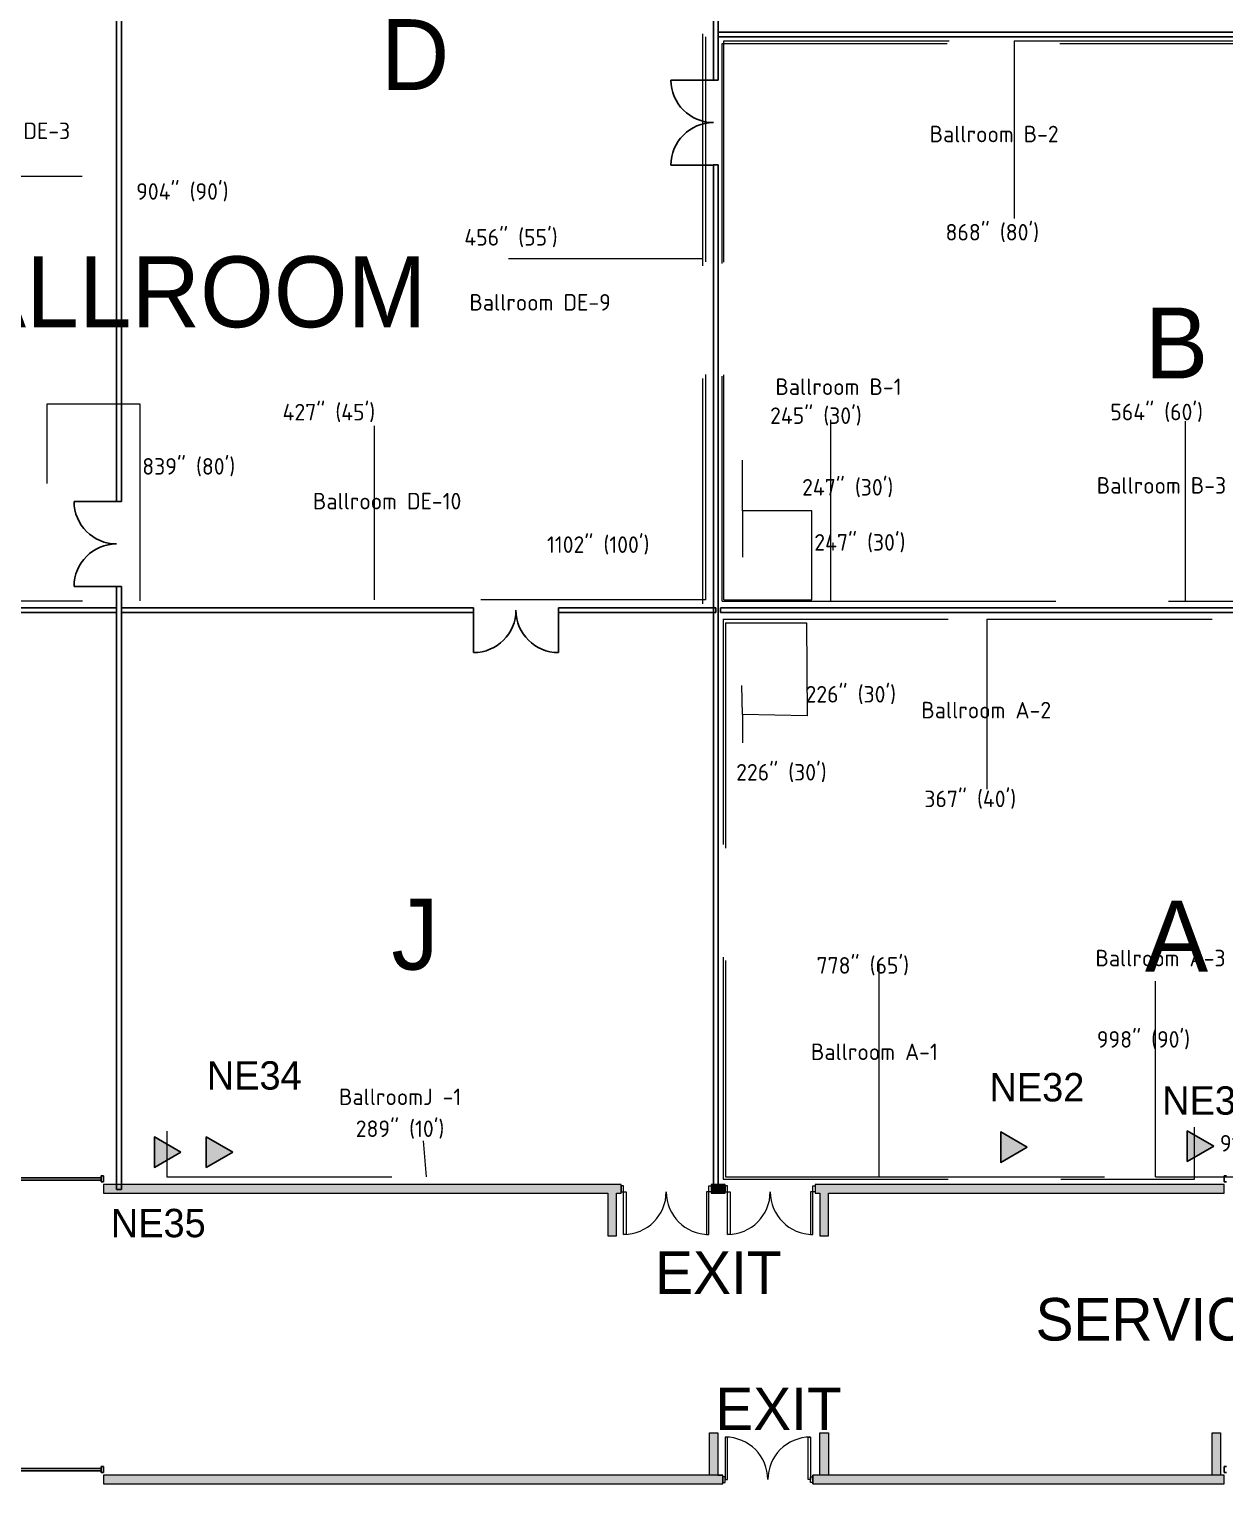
# Model space of a CAD drawing. Header units: inches. Extents: x 619 to 4401, y -2787 to -96.
# Drawn here: x 2310 to 3322, y -2747 to -1516 of the extents above; entities that cross this region are included whole.
import ezdxf
from ezdxf.enums import TextEntityAlignment as Align

# ---------------------------------------------------------------- set-up
doc = ezdxf.new("R2010")
doc.units = ezdxf.units.IN
doc.header["$LTSCALE"] = 100
doc.header["$MEASUREMENT"] = 0
doc.linetypes.add('DASHED', pattern=[19.05, 12.7, -6.35])
doc.linetypes.add('DASHEDTINY', pattern=[2.8575, 1.905, -0.9525])
for name, color, linetype, lineweight, true_color in [('AP-Name', 176, 'CONTINUOUS', 18, 0x000080), ('bldg_airwall_text', 176, 'CONTINUOUS', 25, 0x000080), ('bldg_text1', 96, 'CONTINUOUS', 25, 0x008000), ('WIRE RUN', 200, 'DASHEDTINY', 13, 0xaa00ff)]:
    doc.layers.add(name, color=color, linetype=linetype, lineweight=lineweight, true_color=true_color)
for name, color, linetype, lineweight in [('bldg_airwall', 52, 'DASHED', 25), ('bldg_doors', 7, 'CONTINUOUS', 13), ('bldg_text90', 94, 'CONTINUOUS', 25), ('bldg_wallint', 7, 'CONTINUOUS', 13), ('bldg_wallintsol', 7, 'CONTINUOUS', 13), ('data_jack', 110, 'CONTINUOUS', 25), ('LENGTH', 4, 'CONTINUOUS', 18)]:
    doc.layers.add(name, color=color, linetype=linetype, lineweight=lineweight)
doc.layers.add('bldg_doors_service', color=7, linetype='CONTINUOUS')
doc.styles.add('bldgtx36', font='bldgtx36')
doc.styles.add('iso3098', font='iso3098')
doc.styles.add('showtx24', font='showtx24')

msp = doc.modelspace()

# ---------------------------------------------------------------- hatches: boundary and pattern name
at = {"layer": 'bldg_wallintsol'}
for points in [[(2811.5, -2493.7), (2803.8, -2493.7), (2373.5, -2493.7), (2373.5, -2501), (2800.2, -2501), (2800.2, -2537), (2807.5, -2537), (2807.5, -2501), (2811.5, -2501)], [(2899.5, -2493.7), (2887.5, -2493.7), (2887.5, -2501), (2899.5, -2501)], [(3321.5, -2493.7), (2983.1, -2493.7), (2975.5, -2493.7), (2975.5, -2501), (2979.5, -2501), (2979.5, -2537), (2986.7, -2537), (2986.7, -2501), (3321.5, -2501)], [(2893.2, -2703.7), (2886, -2703.7), (2886, -2739.7), (2893.2, -2739.7)], [(2986.7, -2703.7), (2979.5, -2703.7), (2979.5, -2739.7), (2986.7, -2739.7)], [(3318.6, -2703.7), (3311.4, -2703.7), (3311.4, -2739.7), (3318.6, -2739.7)], [(2897.5, -2739.7), (2373.5, -2739.7), (2373.5, -2747), (2897.5, -2747)], [(3321.5, -2739.7), (2973.5, -2739.7), (2973.5, -2747), (3321.5, -2747)]]:
    msp.add_hatch(color=256, dxfattribs=at).paths.add_polyline_path(points, flags=0)
at = {"layer": 'data_jack'}
for points in [[(3155, -2462.1), (3132.6, -2449.2), (3132.6, -2475)], [(3290.4, -2448.4), (3290.4, -2474.2), (3312.8, -2461.3)], [(2416.5, -2453.4), (2416.5, -2479.2), (2438.9, -2466.3)], [(2460.3, -2453.4), (2460.3, -2479.2), (2482.7, -2466.3)]]:
    msp.add_hatch(color=256, dxfattribs=at).paths.add_polyline_path(points, flags=0)

# ---------------------------------------------------------------- linework, layer by layer
at = {"layer": 'bldg_airwall', "linetype": 'CONTINUOUS'}
for p, q in [((2853.5, -1559.2), (2889.5, -1559.2)), ((2853.5, -1631.2), (2889.5, -1631.2)), ((2348.5, -1915.7), (2384.5, -1915.7)), ((2348.5, -1987.7), (2384.5, -1987.7)), ((2686.4, -2043.7), (2686.4, -2007.7)), ((2758.4, -2043.7), (2758.4, -2007.7))]:
    msp.add_line(p, q, dxfattribs=at)
at = {"layer": 'bldg_airwall'}
for points in [[(2388.5, -1073.7), (2384.5, -1073.7), (2384.5, -1915.7), (2388.5, -1915.7)], [(2889.5, -1486.7), (2893.5, -1486.7), (2893.5, -1559.2), (2889.5, -1559.2)], [(3607.5, -1518.7), (2893.5, -1518.7), (2893.5, -1522.7), (3607.5, -1522.7)], [(2893.5, -1631), (2889.5, -1631), (2889.5, -2497.2), (2893.5, -2497.2)], [(2388.5, -1987.7), (2384.5, -1987.7), (2384.5, -2498), (2388.5, -2498)], [(2084.5, -2005.7), (2384.5, -2005.7), (2384.5, -2009.7), (2084.5, -2009.7)], [(2686.4, -2005.7), (2388.5, -2005.7), (2388.5, -2009.7), (2686.4, -2009.7)], [(2891.4, -2005.7), (2758.4, -2005.7), (2758.4, -2009.7), (2891.4, -2009.7)], [(3609.4, -2005.7), (2895.4, -2005.7), (2895.4, -2009.7), (3609.4, -2009.7)]]:
    msp.add_lwpolyline(points, close=True, dxfattribs=at)
at = {"layer": 'bldg_airwall', "linetype": 'CONTINUOUS'}
for centre, start, end in [((2889.5, -1559.2), 180, 270), ((2889.5, -1631.2), 90, 180), ((2384.5, -1915.7), 180, 270), ((2384.5, -1987.7), 90, 180), ((2686.4, -2007.7), 270, 0), ((2758.4, -2007.7), 180, 270)]:
    msp.add_arc(centre, 36, start, end, dxfattribs=at)
at = {"layer": 'bldg_doors'}
for p, q in [((2813.5, -2494.9), (2811.5, -2494.9)), ((2811.5, -2494.9), (2811.5, -2499.9)), ((2813.5, -2499.9), (2813.5, -2494.9)), ((2885.5, -2494.9), (2887.5, -2494.9)), ((2885.5, -2499.9), (2885.5, -2494.9)), ((2887.5, -2494.9), (2887.5, -2499.9)), ((2901.5, -2494.9), (2899.5, -2494.9)), ((2899.5, -2494.9), (2899.5, -2499.9)), ((2901.5, -2499.9), (2901.5, -2494.9)), ((2973.5, -2494.9), (2975.5, -2494.9)), ((2973.5, -2499.9), (2973.5, -2494.9)), ((2975.5, -2494.9), (2975.5, -2499.9)), ((2811.5, -2499.9), (2813.5, -2499.9)), ((2813.5, -2499.9), (2815.5, -2499.9)), ((2813.5, -2535.9), (2813.5, -2499.9)), ((2815.5, -2499.9), (2815.5, -2535.9)), ((2885.5, -2499.9), (2883.5, -2499.9)), ((2883.5, -2499.9), (2883.5, -2535.9)), ((2885.5, -2535.9), (2885.5, -2499.9)), ((2887.5, -2499.9), (2885.5, -2499.9)), ((2899.5, -2499.9), (2901.5, -2499.9)), ((2901.5, -2499.9), (2903.5, -2499.9)), ((2901.5, -2535.9), (2901.5, -2499.9)), ((2903.5, -2499.9), (2903.5, -2535.9)), ((2973.5, -2499.9), (2971.5, -2499.9)), ((2971.5, -2499.9), (2971.5, -2535.9)), ((2973.5, -2535.9), (2973.5, -2499.9)), ((2975.5, -2499.9), (2973.5, -2499.9)), ((2815.5, -2535.9), (2813.5, -2535.9)), ((2883.5, -2535.9), (2885.5, -2535.9)), ((2903.5, -2535.9), (2901.5, -2535.9)), ((2971.5, -2535.9), (2973.5, -2535.9)), ((2901.5, -2707.4), (2899.5, -2707.4)), ((2899.5, -2707.4), (2899.5, -2743.4)), ((2901.5, -2743.4), (2901.5, -2707.4)), ((2969.5, -2743.4), (2969.5, -2707.4)), ((2969.5, -2707.4), (2971.5, -2707.4)), ((2971.5, -2707.4), (2971.5, -2743.4)), ((2899.5, -2740.9), (2897.5, -2740.9)), ((2897.5, -2740.9), (2897.5, -2745.9)), ((2899.5, -2745.9), (2899.5, -2740.9)), ((2899.5, -2743.4), (2901.5, -2743.4)), ((2971.5, -2743.4), (2969.5, -2743.4)), ((2971.5, -2740.9), (2973.5, -2740.9)), ((2971.5, -2745.9), (2971.5, -2740.9)), ((2973.5, -2740.9), (2973.5, -2745.9)), ((2897.5, -2745.9), (2899.5, -2745.9)), ((2973.5, -2745.9), (2971.5, -2745.9))]:
    msp.add_line(p, q, dxfattribs=at)
for centre, start, end in [((2813.5, -2499.9), -90, 0), ((2885.5, -2499.9), 180, 270), ((2901.5, -2499.9), -90, 0), ((2973.5, -2499.9), 180, 270), ((2899.5, -2743.4), 0, 90), ((2971.5, -2743.4), 90, 180)]:
    msp.add_arc(centre, 36, start, end, dxfattribs=at)
at = {"layer": 'bldg_doors_service'}
for p, q in [((2371.5, -2487.9), (2231.5, -2487.9)), ((2231.5, -2489.9), (2371.5, -2489.9)), ((2371.5, -2486.4), (2373.5, -2486.4)), ((2371.5, -2491.4), (2371.5, -2486.4)), ((2371.5, -2489.9), (2371.5, -2487.9)), ((2373.5, -2491.4), (2371.5, -2491.4)), ((2373.5, -2486.4), (2373.5, -2491.4)), ((3323.5, -2486.4), (3321.5, -2486.4)), ((3321.5, -2486.4), (3321.5, -2491.4)), ((3321.5, -2491.4), (3323.5, -2491.4)), ((2373.5, -2732.4), (2371.5, -2732.4)), ((2371.5, -2732.4), (2371.5, -2737.4)), ((2373.5, -2737.4), (2373.5, -2732.4)), ((3321.5, -2737.4), (3321.5, -2732.4)), ((3321.5, -2732.4), (3323.5, -2732.4)), ((2371.5, -2733.9), (2231.5, -2733.9)), ((2231.5, -2735.9), (2371.5, -2735.9)), ((2371.5, -2735.9), (2371.5, -2733.9)), ((2371.5, -2737.4), (2373.5, -2737.4)), ((3323.5, -2737.4), (3321.5, -2737.4))]:
    msp.add_line(p, q, dxfattribs=at)
at = {"layer": 'bldg_wallint'}
for p, q in [((2803.8, -2493.7), (2373.5, -2493.7)), ((2373.5, -2493.7), (2373.5, -2501)), ((2811.5, -2493.7), (2803.8, -2493.7)), ((2811.5, -2501), (2811.5, -2493.7)), ((2899.5, -2493.7), (2887.5, -2493.7)), ((2887.5, -2493.7), (2887.5, -2501)), ((2899.5, -2501), (2899.5, -2493.7)), ((2983.1, -2493.7), (2975.5, -2493.7)), ((2975.5, -2493.7), (2975.5, -2501)), ((3321.5, -2493.7), (2983.1, -2493.7)), ((3321.5, -2501), (3321.5, -2493.7)), ((2373.5, -2501), (2800.2, -2501)), ((2800.2, -2501), (2800.2, -2537)), ((2807.5, -2537), (2807.5, -2501)), ((2807.5, -2501), (2811.5, -2501)), ((2887.5, -2501), (2899.5, -2501)), ((2975.5, -2501), (2979.5, -2501)), ((2979.5, -2501), (2979.5, -2537)), ((2986.7, -2501), (3321.5, -2501)), ((2986.7, -2537), (2986.7, -2501)), ((2800.2, -2537), (2807.5, -2537)), ((2979.5, -2537), (2986.7, -2537)), ((2886, -2703.7), (2893.2, -2703.7)), ((2886, -2739.7), (2886, -2703.7)), ((2893.2, -2703.7), (2893.2, -2739.7)), ((2979.5, -2703.7), (2986.7, -2703.7)), ((2979.5, -2739.7), (2979.5, -2703.7)), ((2986.7, -2703.7), (2986.7, -2739.7)), ((3311.4, -2703.7), (3318.6, -2703.7)), ((3311.4, -2739.7), (3311.4, -2703.7)), ((3318.6, -2703.7), (3318.6, -2739.7)), ((2373.5, -2739.7), (2373.5, -2747)), ((2897.5, -2739.7), (2373.5, -2739.7)), ((2893.2, -2739.7), (2897.2, -2739.7)), ((2897.5, -2747), (2897.5, -2739.7)), ((2897.5, -2747), (2897.5, -2739.7)), ((3321.5, -2739.7), (2973.5, -2739.7)), ((2973.5, -2747), (2973.5, -2739.7)), ((2973.5, -2747), (2973.5, -2739.7)), ((2973.5, -2739.7), (2973.5, -2747)), ((3321.5, -2747), (3321.5, -2739.7)), ((2373.5, -2747), (2897.5, -2747)), ((2973.5, -2747), (3321.5, -2747))]:
    msp.add_line(p, q, dxfattribs=at)
at = {"layer": 'data_jack'}
for points in [[(3155, -2462.1), (3132.6, -2449.2), (3132.6, -2475)], [(3312.8, -2461.3), (3290.4, -2448.4), (3290.4, -2474.2)], [(2438.9, -2466.3), (2416.5, -2453.4), (2416.5, -2479.2)], [(2482.7, -2466.3), (2460.3, -2453.4), (2460.3, -2479.2)]]:
    msp.add_lwpolyline(points, close=True, dxfattribs=at)
at = {"layer": 'WIRE RUN', "color": 40, "true_color": 0xffaa00}
for p, q in [((2883.1, -1998.9), (2883.1, -1075.8)), ((2896.8, -2000.2), (2896.8, -1528.3)), ((2896.8, -1528.3), (3593.3, -1528.3)), ((2897.7, -2015.5), (2897.7, -2489.3)), ((3296.6, -2489.3), (3296.6, -2445.2)), ((2897.7, -2489.3), (3296.6, -2489.3))]:
    msp.add_line(p, q, dxfattribs=at)
at = {"layer": 'WIRE RUN'}
for p, q in [((2880.6, -1710.6), (2880.6, -1450)), ((2898.4, -1999.1), (2898.4, -1526.1)), ((2898.4, -1526.1), (3144, -1526.1)), ((3144, -1526.1), (3144, -1676.3)), ((3144, -1526.1), (3394.8, -1526.1)), ((1879.1, -1640.5), (2423.8, -1640.5)), ((2880.6, -1710.6), (2716.2, -1710.6)), ((2880.6, -2002.3), (2880.6, -1710.6)), ((2602.7, -1998.9), (2602.7, -1851.7)), ((2988.7, -2000.2), (2988.7, -1846.8)), ((3288.9, -2000.2), (3288.9, -1847.9)), ((2883.1, -1998.9), (2602.7, -1998.9)), ((2896.8, -2000.2), (2988.7, -2000.2)), ((2988.7, -2000.2), (3288.9, -2000.2)), ((3288.9, -2000.2), (3510.6, -2000.2)), ((2897.7, -2015.5), (3120.9, -2015.5)), ((2899.6, -2018.5), (2899.6, -2487.2)), ((3120.9, -2015.5), (3120.9, -2159.3)), ((3120.9, -2015.5), (3404.7, -2015.5)), ((3029.7, -2487.2), (3029.7, -2307.8)), ((3263.5, -2487.2), (3263.5, -2321.6)), ((2427, -2448.5), (2427, -2487.2)), ((2646.8, -2487.2), (2644.1, -2456.6)), ((2427, -2487.2), (2646.8, -2487.2)), ((2899.6, -2487.2), (3029.7, -2487.2)), ((3029.7, -2487.2), (3263.5, -2487.2)), ((3263.5, -2487.2), (3528.4, -2487.2))]:
    msp.add_line(p, q, dxfattribs=at)
at = {"layer": 'WIRE RUN', "color": 3}
for p, q in [((2404.4, -1833.6), (2325.5, -1833.6)), ((2325.5, -1833.6), (2325.5, -1900.6)), ((2404.4, -1999.8), (2404.4, -1833.6)), ((2914.1, -1923.7), (2914.1, -1880.9)), ((2972.6, -1923.7), (2914.1, -1923.7)), ((2914.1, -1923.7), (2914.1, -1962.9)), ((2972.6, -1999.1), (2972.6, -1923.7)), ((2165.1, -1999.8), (2404.4, -1999.8)), ((2898.4, -1999.1), (2972.6, -1999.1))]:
    msp.add_line(p, q, dxfattribs=at)
at = {"layer": 'WIRE RUN', "color": 3, "linetype": 'DASHEDTINY'}
for p, q in [((2899.6, -2018.5), (2968.3, -2018.4)), ((2968.3, -2018.4), (2968.8, -2097.1)), ((2914, -2095.9), (2913.6, -2071.6)), ((2968.8, -2097.1), (2914, -2095.9)), ((2914, -2095.9), (2914, -2119.9))]:
    msp.add_line(p, q, dxfattribs=at)

# ---------------------------------------------------------------- texts
at = {"layer": 'AP-Name', "style": 'iso3098'}
for s, p in [('Ballroom DE-3', (2226.1, -1609.2)), ('Ballroom B-2', (3072.4, -1611.9)), ('Ballroom DE-9', (2683, -1754.3)), ('Ballroom B-1', (2941.9, -1825.7)), ('Ballroom B-3', (3213.8, -1909.2)), ('Ballroom DE-10', (2550.6, -1922.5)), ('Ballroom A-2', (3065.4, -2099.3)), ('Ballroom A-3', (3212.7, -2309.1)), ('Ballroom A-1', (2972, -2388.4)), ('BallroomJ -1', (2572.7, -2426.5))]:
    msp.add_text(s, height=14, dxfattribs=at).set_placement(p)
at = {"layer": 'bldg_airwall_text', "style": 'bldgtx36'}
for s, p in [('D', (2637, -1567.7)), ('B', (3281.3, -1811.7)), ('J', (2637, -2311.9)), ('A', (3281.3, -2313.6))]:
    msp.add_text(s, height=60, dxfattribs=at).set_placement(p, align=Align.CENTER)
at = {"layer": 'bldg_text1', "style": 'bldgtx36'}
msp.add_text('BALLROOM', height=60, dxfattribs=at).set_placement((2423.8, -1768.4), align=Align.CENTER)
at = {"layer": 'bldg_text90', "style": 'bldgtx36'}
for s, p in [('EXIT', (2893.6, -2586.2)), ('SERVICE CORRIDOR', (3405.4, -2625.7)), ('EXIT', (2944.5, -2701.5))]:
    msp.add_text(s, height=36, dxfattribs=at).set_placement(p, align=Align.CENTER)
at = {"layer": 'data_jack', "style": 'showtx24'}
for s, p in [('NE34', (2460.8, -2413.4)), ('NE32', (3123, -2423.4)), ('NE31', (3269.1, -2434.6)), ('NE35', (2379.6, -2538.3))]:
    msp.add_text(s, height=24, dxfattribs=at).set_placement(p)
at = {"layer": 'LENGTH', "style": 'iso3098'}
for s, p in [('904" (90\')', (2401.1, -1660.5)), ('456" (55\')', (2678.7, -1699.3)), ('868" (80\')', (3085.8, -1695)), ('427" (45\')', (2524.9, -1847.2)), ('245" (30\')', (2937.4, -1850.2)), ('564" (60\')', (3225.3, -1847.1)), ('839" (80\')', (2406.2, -1893.1)), ('247" (30\')', (2964.5, -1910.8)), ('1102" (100\')', (2748.6, -1959.3)), ('247" (30\')', (2974.8, -1957.4)), ('226" (30\')', (2967.4, -2085.9)), ('226" (30\')', (2908.7, -2151.9)), ('367" (40\')', (3067.9, -2174.4)), ('778" (65\')', (2976.7, -2315.3)), ('998" (90\')', (3213.9, -2377.9)), ('289" (10\')', (2586.8, -2453.5)), ('917" (90\')', (3318, -2465.8))]:
    msp.add_text(s, height=14, dxfattribs=at).set_placement(p)

doc.saveas('drawing.dxf')
